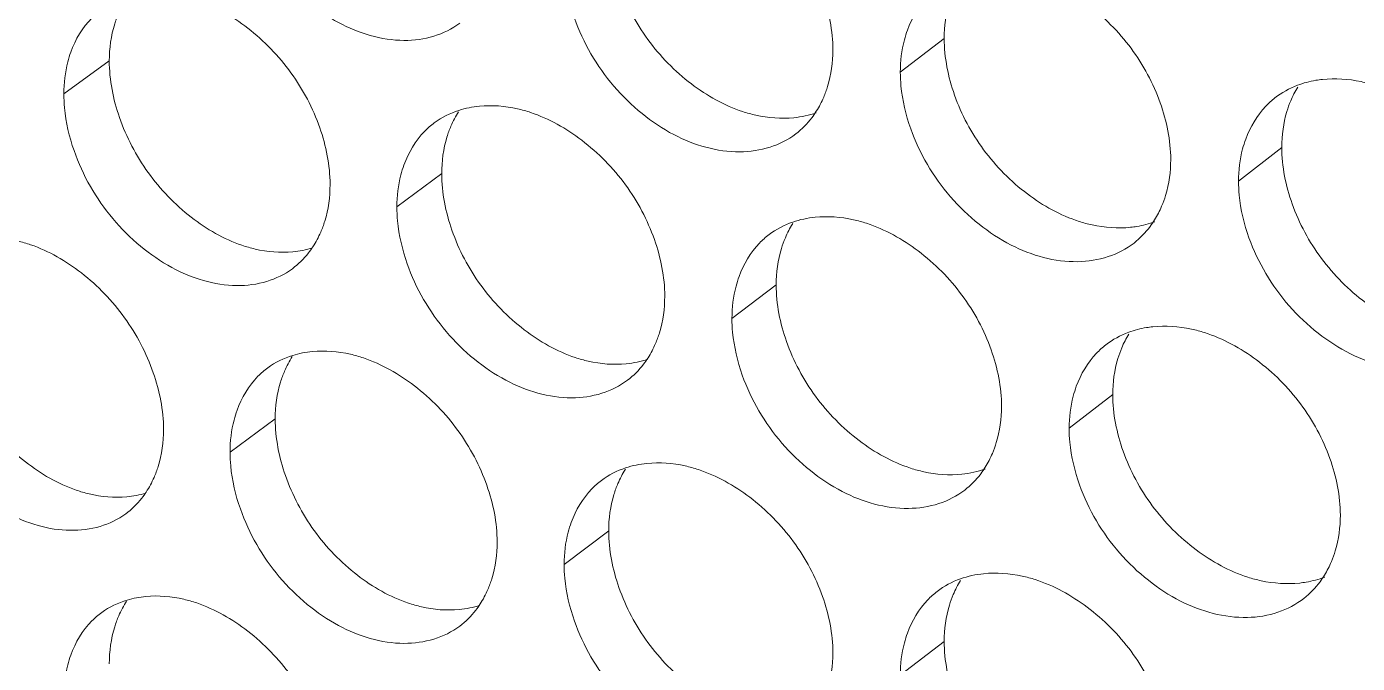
# Model space of a CAD drawing. Header units: millimetres. Extents: x 1177 to 4147, y 93 to 2194.
# Drawn here: x 2661.12 to 2678.5, y 970.17 to 978.49 of the extents above; entities that cross this region are included whole.
import ezdxf

# ---------------------------------------------------------------- set-up
doc = ezdxf.new("R2010")
doc.units = ezdxf.units.MM
doc.header["$LTSCALE"] = 0.1
doc.layers.get('0').update_dxf_attribs({"lineweight": 13})
doc.layers.add('标注', color=251, linetype='Continuous', lineweight=9)

# ---------------------------------------------------------------- blocks, each defined once
blk = doc.blocks.new('02')
at = {"layer": '标注'}
for p, q in [((4587.849, 988.89), (4587.03, 988.262)), ((4572.272, 988.473), (4571.424, 987.855)), ((4594.147, 986.858), (4593.34, 986.226)), ((4578.474, 986.368), (4577.637, 985.746)), ((4584.714, 984.292), (4583.889, 983.666)), ((4590.993, 982.245), (4590.18, 981.615)), ((4575.368, 981.792), (4574.525, 981.171)), ((4581.589, 979.701), (4580.758, 979.077)), ((4587.849, 977.64), (4587.03, 977.012))]:
    blk.add_line(p, q, dxfattribs=at)
for centre, radius, start, end in [((4596.041, 987.003), 1.872, 148.5566, 157.3156), ((4590.188, 986.483), 1.864, 328.2673, 337.1333), ((4592.88, 982.395), 1.864, 148.3086, 157.2163), ((4593.347, 979.853), 1.872, 328.517, 337.2337)]:
    blk.add_arc(centre, radius, start, end, dxfattribs=at)
for points, knots in [([(4585.772, 988.672), (4585.772, 989.031), (4585.62, 989.775), (4585.08, 990.785), (4584.274, 991.605), (4583.607, 991.982), (4583.262, 992.095)], [0, 0, 0, 0, 0.239826, 0.497695, 0.75702, 1, 1, 1, 1]), ([(4574.717, 991.363), (4574.878, 990.903), (4575.253, 990.251), (4575.946, 989.57), (4576.689, 989.057), (4577.536, 988.796), (4578.328, 988.902), (4578.666, 989.067), (4578.809, 989.174)], [0, 0, 0, 0, 0.277359, 0.41667, 0.550882, 0.790562, 0.898061, 1, 1, 1, 1]), ([(4581.589, 990.951), (4581.589, 990.593), (4581.74, 989.848), (4582.276, 988.837), (4583.078, 988.015), (4583.744, 987.639), (4584.088, 987.525)], [0, 0, 0, 0, 0.240129, 0.498159, 0.757326, 1, 1, 1, 1]), ([(4592.075, 986.631), (4592.075, 986.989), (4591.921, 987.733), (4591.378, 988.741), (4590.566, 989.557), (4589.896, 989.93), (4589.549, 990.042)], [0, 0, 0, 0, 0.239541, 0.497113, 0.75647, 1, 1, 1, 1]), ([(4587.717, 989.822), (4587.655, 989.774), (4587.416, 989.559), (4587.247, 989.273), (4587.163, 989.045)], [0, 0, 0, 0, 0.244827, 1, 1, 1, 1]), ([(4588.018, 989.765), (4587.99, 989.699), (4587.889, 989.418), (4587.849, 989.117), (4587.849, 988.89)], [0, 0, 0, 0, 0.239998, 1, 1, 1, 1]), ([(4572.13, 989.429), (4572.065, 989.381), (4571.814, 989.165), (4571.639, 988.869), (4571.554, 988.634)], [0, 0, 0, 0, 0.244024, 1, 1, 1, 1]), ([(4576.391, 986.165), (4576.391, 986.524), (4576.24, 987.269), (4575.706, 988.282), (4574.908, 989.107), (4574.247, 989.489), (4573.904, 989.606)], [0, 0, 0, 0, 0.240262, 0.49858, 0.757854, 1, 1, 1, 1]), ([(4572.448, 989.367), (4572.419, 989.3), (4572.314, 989.014), (4572.272, 988.705), (4572.272, 988.473)], [0, 0, 0, 0, 0.239116, 1, 1, 1, 1]), ([(4580.951, 989.269), (4581.113, 988.809), (4581.493, 988.155), (4582.193, 987.477), (4582.945, 986.968), (4583.801, 986.714), (4584.598, 986.829), (4584.937, 986.999), (4585.081, 987.109)], [0, 0, 0, 0, 0.27664, 0.415747, 0.549878, 0.789826, 0.897663, 1, 1, 1, 1]), ([(4587.163, 989.045), (4587.141, 988.985), (4587.062, 988.731), (4587.03, 988.463), (4587.03, 988.262)], [0, 0, 0, 0, 0.24094, 1, 1, 1, 1]), ([(4585.601, 987.792), (4585.629, 987.859), (4585.731, 988.141), (4585.772, 988.444), (4585.772, 988.672)], [0, 0, 0, 0, 0.239896, 1, 1, 1, 1]), ([(4587.849, 988.89), (4587.849, 988.532), (4588.001, 987.787), (4588.541, 986.778), (4589.349, 985.96), (4590.018, 985.587), (4590.364, 985.476)], [0, 0, 0, 0, 0.239843, 0.497577, 0.756777, 1, 1, 1, 1]), ([(4571.554, 988.634), (4571.533, 988.574), (4571.455, 988.322), (4571.424, 988.055), (4571.424, 987.855)], [0, 0, 0, 0, 0.240415, 1, 1, 1, 1]), ([(4572.272, 988.473), (4572.272, 988.114), (4572.422, 987.369), (4572.953, 986.355), (4573.746, 985.528), (4574.407, 985.146), (4574.748, 985.03)], [0, 0, 0, 0, 0.240565, 0.499043, 0.758159, 1, 1, 1, 1]), ([(4587.03, 988.262), (4587.03, 988.175), (4587.048, 987.816), (4587.132, 987.462), (4587.224, 987.205)], [0, 0, 0, 0, 0.240277, 1, 1, 1, 1]), ([(4594.905, 988.125), (4594.864, 988.121), (4594.706, 988.099), (4594.55, 988.058), (4594.439, 988.016)], [0, 0, 0, 0, 0.255282, 1, 1, 1, 1]), ([(4595.875, 988.018), (4595.793, 988.044), (4595.477, 988.128), (4595.144, 988.151), (4594.905, 988.125)], [0, 0, 0, 0, 0.26212, 1, 1, 1, 1]), ([(4571.424, 987.855), (4571.424, 987.768), (4571.442, 987.409), (4571.525, 987.054), (4571.615, 986.796)], [0, 0, 0, 0, 0.240052, 1, 1, 1, 1]), ([(4594.02, 987.781), (4593.959, 987.733), (4593.724, 987.518), (4593.557, 987.236), (4593.475, 987.011)], [0, 0, 0, 0, 0.245125, 1, 1, 1, 1]), ([(4594.314, 987.725), (4594.286, 987.66), (4594.187, 987.381), (4594.147, 987.083), (4594.147, 986.858)], [0, 0, 0, 0, 0.240343, 1, 1, 1, 1]), ([(4580.133, 987.508), (4580.053, 987.535), (4579.743, 987.622), (4579.414, 987.649), (4579.178, 987.626)], [0, 0, 0, 0, 0.262749, 1, 1, 1, 1]), ([(4582.635, 984.079), (4582.635, 984.438), (4582.483, 985.183), (4581.945, 986.194), (4581.142, 987.015), (4580.477, 987.393), (4580.133, 987.508)], [0, 0, 0, 0, 0.239971, 0.497989, 0.757297, 1, 1, 1, 1]), ([(4584.088, 987.525), (4584.169, 987.499), (4584.479, 987.412), (4584.808, 987.387), (4585.044, 987.411)], [0, 0, 0, 0, 0.262419, 1, 1, 1, 1]), ([(4585.081, 987.109), (4585.194, 987.195), (4585.329, 987.333), (4585.438, 987.49), (4585.463, 987.531)], [0, 0, 0, 0, 0.745944, 1, 1, 1, 1]), ([(4578.336, 987.315), (4578.272, 987.267), (4578.026, 987.051), (4577.853, 986.758), (4577.768, 986.527)], [0, 0, 0, 0, 0.244355, 1, 1, 1, 1]), ([(4578.647, 987.255), (4578.618, 987.188), (4578.515, 986.904), (4578.474, 986.598), (4578.474, 986.368)], [0, 0, 0, 0, 0.239472, 1, 1, 1, 1]), ([(4587.224, 987.205), (4587.388, 986.743), (4587.772, 986.089), (4588.48, 985.413), (4589.24, 984.908), (4590.104, 984.662), (4590.906, 984.786), (4591.247, 984.961), (4591.391, 985.073)], [0, 0, 0, 0, 0.27593, 0.414836, 0.548888, 0.789102, 0.897272, 1, 1, 1, 1]), ([(4593.475, 987.011), (4593.452, 986.951), (4593.372, 986.697), (4593.34, 986.428), (4593.34, 986.226)], [0, 0, 0, 0, 0.241152, 1, 1, 1, 1]), ([(4571.615, 986.796), (4571.775, 986.336), (4572.148, 985.684), (4572.837, 985.002), (4573.576, 984.488), (4574.419, 984.223), (4575.208, 984.324), (4575.545, 984.488), (4575.689, 984.593)], [0, 0, 0, 0, 0.277722, 0.417137, 0.551389, 0.790935, 0.898263, 1, 1, 1, 1]), ([(4594.147, 986.858), (4594.147, 986.5), (4594.3, 985.756), (4594.844, 984.749), (4595.657, 983.935), (4596.33, 983.566), (4596.677, 983.456)], [0, 0, 0, 0, 0.239562, 0.497002, 0.756233, 1, 1, 1, 1]), ([(4577.768, 986.527), (4577.747, 986.467), (4577.668, 986.214), (4577.637, 985.947), (4577.637, 985.746)], [0, 0, 0, 0, 0.240623, 1, 1, 1, 1]), ([(4591.906, 985.759), (4591.934, 985.825), (4592.034, 986.105), (4592.075, 986.405), (4592.075, 986.631)], [0, 0, 0, 0, 0.240243, 1, 1, 1, 1]), ([(4578.474, 986.368), (4578.474, 986.009), (4578.624, 985.265), (4579.159, 984.252), (4579.958, 983.429), (4580.622, 983.05), (4580.965, 982.936)], [0, 0, 0, 0, 0.240273, 0.498452, 0.757602, 1, 1, 1, 1]), ([(4593.34, 986.226), (4593.34, 986.14), (4593.358, 985.781), (4593.443, 985.427), (4593.535, 985.17)], [0, 0, 0, 0, 0.240369, 1, 1, 1, 1]), ([(4576.216, 985.274), (4576.245, 985.341), (4576.35, 985.626), (4576.391, 985.934), (4576.391, 986.165)], [0, 0, 0, 0, 0.239367, 1, 1, 1, 1]), ([(4577.637, 985.746), (4577.637, 985.659), (4577.655, 985.3), (4577.739, 984.945), (4577.829, 984.687)], [0, 0, 0, 0, 0.240141, 1, 1, 1, 1]), ([(4586.401, 985.44), (4586.32, 985.466), (4586.008, 985.552), (4585.677, 985.578), (4585.44, 985.554)], [0, 0, 0, 0, 0.262494, 1, 1, 1, 1]), ([(4588.919, 982.023), (4588.919, 982.381), (4588.766, 983.126), (4588.224, 984.135), (4587.415, 984.953), (4586.746, 985.327), (4586.401, 985.44)], [0, 0, 0, 0, 0.239683, 0.497404, 0.756744, 1, 1, 1, 1]), ([(4590.364, 985.476), (4590.444, 985.45), (4590.757, 985.365), (4591.088, 985.341), (4591.326, 985.366)], [0, 0, 0, 0, 0.262169, 1, 1, 1, 1]), ([(4591.326, 985.366), (4591.365, 985.37), (4591.518, 985.39), (4591.669, 985.429), (4591.777, 985.469)], [0, 0, 0, 0, 0.255066, 1, 1, 1, 1]), ([(4591.391, 985.073), (4591.504, 985.161), (4591.64, 985.302), (4591.748, 985.461), (4591.774, 985.503)], [0, 0, 0, 0, 0.746016, 1, 1, 1, 1]), ([(4570.805, 985.04), (4570.725, 985.068), (4570.419, 985.157), (4570.093, 985.186), (4569.859, 985.165)], [0, 0, 0, 0, 0.263141, 1, 1, 1, 1]), ([(4584.581, 985.229), (4584.518, 985.181), (4584.276, 984.966), (4584.106, 984.677), (4584.022, 984.448)], [0, 0, 0, 0, 0.244673, 1, 1, 1, 1]), ([(4573.284, 981.594), (4573.284, 981.953), (4573.133, 982.698), (4572.601, 983.712), (4571.806, 984.539), (4571.146, 984.923), (4570.805, 985.04)], [0, 0, 0, 0, 0.24041, 0.498878, 0.758134, 1, 1, 1, 1]), ([(4574.748, 985.03), (4574.828, 985.003), (4575.135, 984.914), (4575.461, 984.886), (4575.695, 984.908)], [0, 0, 0, 0, 0.262803, 1, 1, 1, 1]), ([(4575.689, 984.593), (4575.801, 984.677), (4575.937, 984.811), (4576.045, 984.964), (4576.071, 985.004)], [0, 0, 0, 0, 0.745833, 1, 1, 1, 1]), ([(4584.885, 985.171), (4584.857, 985.105), (4584.755, 984.823), (4584.714, 984.52), (4584.714, 984.292)], [0, 0, 0, 0, 0.239824, 1, 1, 1, 1]), ([(4593.535, 985.17), (4593.701, 984.708), (4594.09, 984.053), (4594.805, 983.379), (4595.574, 982.878), (4596.447, 982.639), (4597.254, 982.773), (4597.596, 982.953), (4597.74, 983.068)], [0, 0, 0, 0, 0.275228, 0.413938, 0.547913, 0.788391, 0.896887, 1, 1, 1, 1]), ([(4577.829, 984.687), (4577.99, 984.227), (4578.368, 983.574), (4579.064, 982.895), (4579.812, 982.384), (4580.663, 982.126), (4581.458, 982.237), (4581.797, 982.405), (4581.94, 982.513)], [0, 0, 0, 0, 0.276999, 0.416207, 0.550378, 0.790192, 0.897861, 1, 1, 1, 1]), ([(4584.022, 984.448), (4584, 984.388), (4583.921, 984.135), (4583.889, 983.867), (4583.889, 983.666)], [0, 0, 0, 0, 0.240834, 1, 1, 1, 1]), ([(4584.714, 984.292), (4584.714, 983.934), (4584.866, 983.189), (4585.404, 982.179), (4586.209, 981.359), (4586.876, 980.984), (4587.221, 980.872)], [0, 0, 0, 0, 0.239985, 0.497867, 0.757051, 1, 1, 1, 1]), ([(4582.462, 983.195), (4582.491, 983.262), (4582.594, 983.545), (4582.635, 983.85), (4582.635, 984.079)], [0, 0, 0, 0, 0.23972, 1, 1, 1, 1]), ([(4569.187, 983.912), (4569.187, 983.553), (4569.336, 982.807), (4569.865, 981.792), (4570.656, 980.964), (4571.314, 980.579), (4571.654, 980.462)], [0, 0, 0, 0, 0.240713, 0.499341, 0.758439, 1, 1, 1, 1]), ([(4583.889, 983.666), (4583.889, 983.579), (4583.907, 983.22), (4583.991, 982.866), (4584.082, 982.608)], [0, 0, 0, 0, 0.240231, 1, 1, 1, 1]), ([(4591.74, 983.51), (4591.701, 983.506), (4591.549, 983.486), (4591.398, 983.447), (4591.291, 983.408)], [0, 0, 0, 0, 0.255136, 1, 1, 1, 1]), ([(4592.707, 983.401), (4592.626, 983.427), (4592.311, 983.512), (4591.979, 983.536), (4591.74, 983.51)], [0, 0, 0, 0, 0.262243, 1, 1, 1, 1]), ([(4595.24, 979.996), (4595.24, 980.354), (4595.086, 981.098), (4594.541, 982.105), (4593.727, 982.92), (4593.054, 983.29), (4592.707, 983.401)], [0, 0, 0, 0, 0.239401, 0.496825, 0.756197, 1, 1, 1, 1]), ([(4577.014, 982.928), (4576.934, 982.955), (4576.625, 983.043), (4576.297, 983.071), (4576.062, 983.049)], [0, 0, 0, 0, 0.262879, 1, 1, 1, 1]), ([(4590.864, 983.173), (4590.802, 983.125), (4590.565, 982.91), (4590.397, 982.625), (4590.314, 982.4)], [0, 0, 0, 0, 0.244977, 1, 1, 1, 1]), ([(4591.161, 983.117), (4591.134, 983.051), (4591.033, 982.771), (4590.993, 982.471), (4590.993, 982.245)], [0, 0, 0, 0, 0.240171, 1, 1, 1, 1]), ([(4575.228, 982.743), (4575.163, 982.696), (4574.915, 982.479), (4574.741, 982.185), (4574.657, 981.952)], [0, 0, 0, 0, 0.244191, 1, 1, 1, 1]), ([(4579.508, 979.493), (4579.508, 979.852), (4579.357, 980.597), (4578.821, 981.609), (4578.02, 982.433), (4577.357, 982.813), (4577.014, 982.928)], [0, 0, 0, 0, 0.240116, 0.498284, 0.757575, 1, 1, 1, 1]), ([(4580.965, 982.936), (4581.045, 982.909), (4581.355, 982.822), (4581.682, 982.796), (4581.918, 982.819)], [0, 0, 0, 0, 0.262546, 1, 1, 1, 1]), ([(4581.94, 982.513), (4582.053, 982.598), (4582.189, 982.735), (4582.297, 982.89), (4582.323, 982.931)], [0, 0, 0, 0, 0.745908, 1, 1, 1, 1]), ([(4575.542, 982.683), (4575.514, 982.616), (4575.409, 982.33), (4575.368, 982.023), (4575.368, 981.792)], [0, 0, 0, 0, 0.239294, 1, 1, 1, 1]), ([(4584.082, 982.608), (4584.245, 982.147), (4584.628, 981.494), (4585.332, 980.816), (4586.088, 980.309), (4586.948, 980.059), (4587.747, 980.179), (4588.087, 980.352), (4588.231, 980.462)], [0, 0, 0, 0, 0.276284, 0.41529, 0.549381, 0.789463, 0.897466, 1, 1, 1, 1]), ([(4568.523, 982.236), (4568.682, 981.777), (4569.053, 981.125), (4569.737, 980.442), (4570.312, 980.041), (4570.92, 979.78), (4571.528, 979.685), (4572.098, 979.754), (4572.435, 979.915), (4572.578, 980.02)], [0, 0, 0, 0, 0.277575, 0.416837, 0.550884, 0.676215, 0.791695, 0.898653, 1, 1, 1, 1]), ([(4590.314, 982.4), (4590.292, 982.339), (4590.212, 982.085), (4590.18, 981.817), (4590.18, 981.615)], [0, 0, 0, 0, 0.241046, 1, 1, 1, 1]), ([(4590.993, 982.245), (4590.993, 981.887), (4591.146, 981.143), (4591.688, 980.135), (4592.498, 979.319), (4593.169, 978.948), (4593.516, 978.837)], [0, 0, 0, 0, 0.239702, 0.497289, 0.756504, 1, 1, 1, 1]), ([(4574.657, 981.952), (4574.635, 981.892), (4574.557, 981.639), (4574.525, 981.372), (4574.525, 981.171)], [0, 0, 0, 0, 0.240519, 1, 1, 1, 1]), ([(4588.748, 981.147), (4588.776, 981.213), (4588.878, 981.494), (4588.919, 981.796), (4588.919, 982.023)], [0, 0, 0, 0, 0.24007, 1, 1, 1, 1]), ([(4575.368, 981.792), (4575.368, 981.433), (4575.518, 980.688), (4576.051, 979.675), (4576.847, 978.85), (4577.509, 978.469), (4577.852, 978.354)], [0, 0, 0, 0, 0.240418, 0.498747, 0.75788, 1, 1, 1, 1]), ([(4573.107, 980.699), (4573.136, 980.766), (4573.242, 981.053), (4573.284, 981.362), (4573.284, 981.594)], [0, 0, 0, 0, 0.239188, 1, 1, 1, 1]), ([(4590.18, 981.615), (4590.18, 981.529), (4590.198, 981.17), (4590.283, 980.816), (4590.375, 980.559)], [0, 0, 0, 0, 0.240323, 1, 1, 1, 1]), ([(4574.525, 981.171), (4574.525, 981.085), (4574.543, 980.726), (4574.627, 980.371), (4574.717, 980.113)], [0, 0, 0, 0, 0.240096, 1, 1, 1, 1]), ([(4583.262, 980.845), (4583.181, 980.872), (4582.87, 980.959), (4582.541, 980.985), (4582.304, 980.961)], [0, 0, 0, 0, 0.262621, 1, 1, 1, 1]), ([(4585.772, 977.422), (4585.772, 977.781), (4585.62, 978.525), (4585.08, 979.535), (4584.274, 980.355), (4583.607, 980.732), (4583.262, 980.845)], [0, 0, 0, 0, 0.239826, 0.497695, 0.75702, 1, 1, 1, 1]), ([(4587.221, 980.872), (4587.302, 980.845), (4587.613, 980.76), (4587.943, 980.735), (4588.18, 980.759)], [0, 0, 0, 0, 0.262294, 1, 1, 1, 1]), ([(4588.231, 980.462), (4588.344, 980.549), (4588.48, 980.689), (4588.588, 980.847), (4588.614, 980.888)], [0, 0, 0, 0, 0.74598, 1, 1, 1, 1]), ([(4571.654, 980.462), (4571.734, 980.435), (4572.04, 980.346), (4572.365, 980.317), (4572.599, 980.339)], [0, 0, 0, 0, 0.262933, 1, 1, 1, 1]), ([(4581.453, 980.643), (4581.39, 980.595), (4581.146, 980.38), (4580.974, 980.089), (4580.89, 979.859)], [0, 0, 0, 0, 0.244516, 1, 1, 1, 1]), ([(4581.761, 980.584), (4581.733, 980.518), (4581.63, 980.235), (4581.589, 979.93), (4581.589, 979.701)], [0, 0, 0, 0, 0.239648, 1, 1, 1, 1]), ([(4590.375, 980.559), (4590.539, 980.097), (4590.926, 979.442), (4591.638, 978.768), (4592.403, 978.264), (4593.271, 978.022), (4594.075, 978.151), (4594.417, 978.329), (4594.561, 978.442)], [0, 0, 0, 0, 0.275578, 0.414386, 0.548399, 0.788745, 0.897079, 1, 1, 1, 1]), ([(4572.578, 980.02), (4572.69, 980.102), (4572.826, 980.235), (4572.934, 980.387), (4572.96, 980.426)], [0, 0, 0, 0, 0.745795, 1, 1, 1, 1]), ([(4574.717, 980.113), (4574.878, 979.653), (4575.253, 979.001), (4575.946, 978.32), (4576.689, 977.807), (4577.536, 977.546), (4578.328, 977.652), (4578.666, 977.817), (4578.809, 977.924)], [0, 0, 0, 0, 0.277359, 0.41667, 0.550882, 0.790562, 0.898061, 1, 1, 1, 1]), ([(4595.073, 979.128), (4595.1, 979.194), (4595.2, 979.473), (4595.24, 979.772), (4595.24, 979.996)], [0, 0, 0, 0, 0.240415, 1, 1, 1, 1]), ([(4580.89, 979.859), (4580.868, 979.799), (4580.789, 979.546), (4580.758, 979.278), (4580.758, 979.077)], [0, 0, 0, 0, 0.240728, 1, 1, 1, 1]), ([(4579.334, 978.606), (4579.363, 978.672), (4579.467, 978.957), (4579.508, 979.263), (4579.508, 979.493)], [0, 0, 0, 0, 0.239544, 1, 1, 1, 1]), ([(4581.589, 979.701), (4581.589, 979.343), (4581.74, 978.598), (4582.276, 977.587), (4583.078, 976.765), (4583.744, 976.389), (4584.088, 976.275)], [0, 0, 0, 0, 0.240129, 0.498159, 0.757326, 1, 1, 1, 1]), ([(4580.758, 979.077), (4580.758, 978.991), (4580.776, 978.631), (4580.86, 978.277), (4580.951, 978.019)], [0, 0, 0, 0, 0.240186, 1, 1, 1, 1]), ([(4589.549, 978.792), (4589.468, 978.818), (4589.155, 978.903), (4588.824, 978.928), (4588.585, 978.903)], [0, 0, 0, 0, 0.262368, 1, 1, 1, 1]), ([(4592.075, 975.381), (4592.075, 975.739), (4591.921, 976.483), (4591.378, 977.491), (4590.566, 978.307), (4589.896, 978.68), (4589.549, 978.792)], [0, 0, 0, 0, 0.239541, 0.497113, 0.75647, 1, 1, 1, 1]), ([(4593.516, 978.837), (4593.597, 978.811), (4593.911, 978.727), (4594.242, 978.704), (4594.481, 978.729)], [0, 0, 0, 0, 0.262046, 1, 1, 1, 1]), ([(4594.481, 978.729), (4594.521, 978.733), (4594.68, 978.755), (4594.837, 978.797), (4594.948, 978.839)], [0, 0, 0, 0, 0.25521, 1, 1, 1, 1]), ([(4594.561, 978.442), (4594.674, 978.531), (4594.81, 978.673), (4594.917, 978.833), (4594.943, 978.875)], [0, 0, 0, 0, 0.746051, 1, 1, 1, 1]), ([(4573.904, 978.356), (4573.825, 978.383), (4573.517, 978.471), (4573.19, 978.5), (4572.955, 978.478)], [0, 0, 0, 0, 0.263009, 1, 1, 1, 1]), ([(4573.904, 978.356), (4573.825, 978.383), (4573.517, 978.471), (4573.19, 978.5), (4572.955, 978.478)], [0, 0, 0, 0, 0.263009, 1, 1, 1, 1]), ([(4587.717, 978.572), (4587.655, 978.524), (4587.416, 978.309), (4587.247, 978.023), (4587.163, 977.795)], [0, 0, 0, 0, 0.244827, 1, 1, 1, 1]), ([(4588.018, 978.515), (4587.99, 978.449), (4587.889, 978.168), (4587.849, 977.867), (4587.849, 977.64)], [0, 0, 0, 0, 0.239998, 1, 1, 1, 1]), ([(4576.391, 974.915), (4576.391, 975.274), (4576.24, 976.019), (4575.706, 977.032), (4574.908, 977.857), (4574.247, 978.239), (4573.904, 978.356)], [0, 0, 0, 0, 0.240262, 0.49858, 0.757854, 1, 1, 1, 1]), ([(4576.391, 974.915), (4576.391, 975.274), (4576.24, 976.019), (4575.706, 977.032), (4574.908, 977.857), (4574.247, 978.239), (4573.904, 978.356)], [0, 0, 0, 0, 0.240262, 0.49858, 0.757854, 1, 1, 1, 1]), ([(4577.852, 978.354), (4577.931, 978.327), (4578.24, 978.239), (4578.567, 978.212), (4578.802, 978.235)], [0, 0, 0, 0, 0.262674, 1, 1, 1, 1]), ([(4578.809, 977.924), (4578.922, 978.009), (4579.058, 978.144), (4579.166, 978.298), (4579.192, 978.339)], [0, 0, 0, 0, 0.74587, 1, 1, 1, 1]), ([(4572.13, 978.179), (4572.065, 978.131), (4571.814, 977.915), (4571.639, 977.619), (4571.554, 977.384)], [0, 0, 0, 0, 0.244024, 1, 1, 1, 1]), ([(4572.13, 978.179), (4572.065, 978.131), (4571.814, 977.915), (4571.639, 977.619), (4571.554, 977.384)], [0, 0, 0, 0, 0.244024, 1, 1, 1, 1]), ([(4572.448, 978.117), (4572.419, 978.05), (4572.314, 977.764), (4572.272, 977.455), (4572.272, 977.223)], [0, 0, 0, 0, 0.239116, 1, 1, 1, 1]), ([(4572.448, 978.117), (4572.419, 978.05), (4572.314, 977.764), (4572.272, 977.455), (4572.272, 977.223)], [0, 0, 0, 0, 0.239116, 1, 1, 1, 1]), ([(4580.951, 978.019), (4581.113, 977.559), (4581.493, 976.905), (4582.193, 976.227), (4582.945, 975.718), (4583.801, 975.464), (4584.598, 975.579), (4584.937, 975.749), (4585.081, 975.859)], [0, 0, 0, 0, 0.27664, 0.415747, 0.549878, 0.789826, 0.897663, 1, 1, 1, 1]), ([(4587.163, 977.795), (4587.141, 977.735), (4587.062, 977.481), (4587.03, 977.213), (4587.03, 977.012)], [0, 0, 0, 0, 0.24094, 1, 1, 1, 1]), ([(4587.849, 977.64), (4587.849, 977.282), (4588.001, 976.537), (4588.541, 975.528), (4589.349, 974.71), (4590.018, 974.337), (4590.364, 974.226)], [0, 0, 0, 0, 0.239843, 0.497577, 0.756777, 1, 1, 1, 1]), ([(4571.554, 977.384), (4571.533, 977.324), (4571.455, 977.072), (4571.424, 976.805), (4571.424, 976.605)], [0, 0, 0, 0, 0.240415, 1, 1, 1, 1]), ([(4571.554, 977.384), (4571.533, 977.324), (4571.455, 977.072), (4571.424, 976.805), (4571.424, 976.605)], [0, 0, 0, 0, 0.240415, 1, 1, 1, 1]), ([(4585.601, 976.542), (4585.629, 976.609), (4585.731, 976.891), (4585.772, 977.194), (4585.772, 977.422)], [0, 0, 0, 0, 0.239896, 1, 1, 1, 1])]:
    blk.add_open_spline(points, degree=3, knots=knots, dxfattribs=at)
for points in [[(4594.439, 988.016), (4594.289, 987.959), (4594.146, 987.879), (4594.02, 987.781)], [(4585.463, 987.531), (4585.516, 987.614), (4585.562, 987.702), (4585.601, 987.792)], [(4578.794, 987.548), (4578.631, 987.496), (4578.473, 987.417), (4578.336, 987.315)], [(4578.789, 987.523), (4578.734, 987.438), (4578.687, 987.348), (4578.647, 987.255)], [(4579.178, 987.626), (4579.048, 987.614), (4578.918, 987.588), (4578.794, 987.548)], [(4585.044, 987.411), (4585.186, 987.425), (4585.328, 987.455), (4585.462, 987.501)], [(4585.023, 985.464), (4584.865, 985.409), (4584.713, 985.33), (4584.581, 985.229)], [(4585.022, 985.434), (4584.969, 985.351), (4584.923, 985.262), (4584.885, 985.171)], [(4585.44, 985.554), (4585.298, 985.539), (4585.158, 985.51), (4585.023, 985.464)], [(4576.071, 985.004), (4576.127, 985.089), (4576.175, 985.18), (4576.216, 985.274)], [(4575.695, 984.908), (4575.82, 984.92), (4575.945, 984.944), (4576.064, 984.981)], [(4582.323, 982.931), (4582.377, 983.015), (4582.423, 983.104), (4582.462, 983.195)], [(4591.291, 983.408), (4591.138, 983.352), (4590.992, 983.272), (4590.864, 983.173)], [(4575.694, 982.976), (4575.528, 982.925), (4575.368, 982.846), (4575.228, 982.743)], [(4575.687, 982.954), (4575.631, 982.868), (4575.583, 982.777), (4575.542, 982.683)], [(4576.062, 983.049), (4575.937, 983.037), (4575.813, 983.013), (4575.694, 982.976)], [(4581.918, 982.819), (4582.054, 982.833), (4582.19, 982.86), (4582.32, 982.904)], [(4582.304, 980.961), (4582.168, 980.948), (4582.033, 980.92), (4581.904, 980.877)], [(4588.614, 980.888), (4588.665, 980.97), (4588.71, 981.057), (4588.748, 981.147)], [(4581.904, 980.877), (4581.743, 980.824), (4581.588, 980.745), (4581.453, 980.643)], [(4581.901, 980.85), (4581.847, 980.766), (4581.8, 980.677), (4581.761, 980.584)], [(4588.18, 980.759), (4588.328, 980.774), (4588.475, 980.806), (4588.615, 980.856)], [(4572.96, 980.426), (4573.017, 980.513), (4573.066, 980.604), (4573.107, 980.699)], [(4572.599, 980.339), (4572.718, 980.35), (4572.837, 980.372), (4572.952, 980.406)], [(4588.152, 978.807), (4587.997, 978.752), (4587.848, 978.673), (4587.717, 978.572)], [(4588.153, 978.776), (4588.101, 978.693), (4588.056, 978.605), (4588.018, 978.515)], [(4588.585, 978.903), (4588.438, 978.888), (4588.292, 978.857), (4588.152, 978.807)], [(4572.955, 978.478), (4572.837, 978.467), (4572.718, 978.445), (4572.604, 978.411)], [(4572.955, 978.478), (4572.837, 978.467), (4572.718, 978.445), (4572.604, 978.411)], [(4579.192, 978.339), (4579.247, 978.423), (4579.294, 978.513), (4579.334, 978.606)], [(4572.604, 978.411), (4572.435, 978.361), (4572.272, 978.283), (4572.13, 978.179)], [(4572.604, 978.411), (4572.435, 978.361), (4572.272, 978.283), (4572.13, 978.179)], [(4572.595, 978.391), (4572.538, 978.305), (4572.489, 978.212), (4572.448, 978.117)], [(4572.595, 978.391), (4572.538, 978.305), (4572.489, 978.212), (4572.448, 978.117)], [(4578.802, 978.235), (4578.932, 978.248), (4579.063, 978.273), (4579.187, 978.314)]]:
    blk.add_open_spline(points, degree=3, dxfattribs=at)

msp = doc.modelspace()

# ---------------------------------------------------------------- block references
at = {"xscale": 0.7, "yscale": 0.7, "zscale": 0.7}
msp.add_blockref('02', (-538.391, 286.112), dxfattribs=at)

doc.saveas('drawing.dxf')
